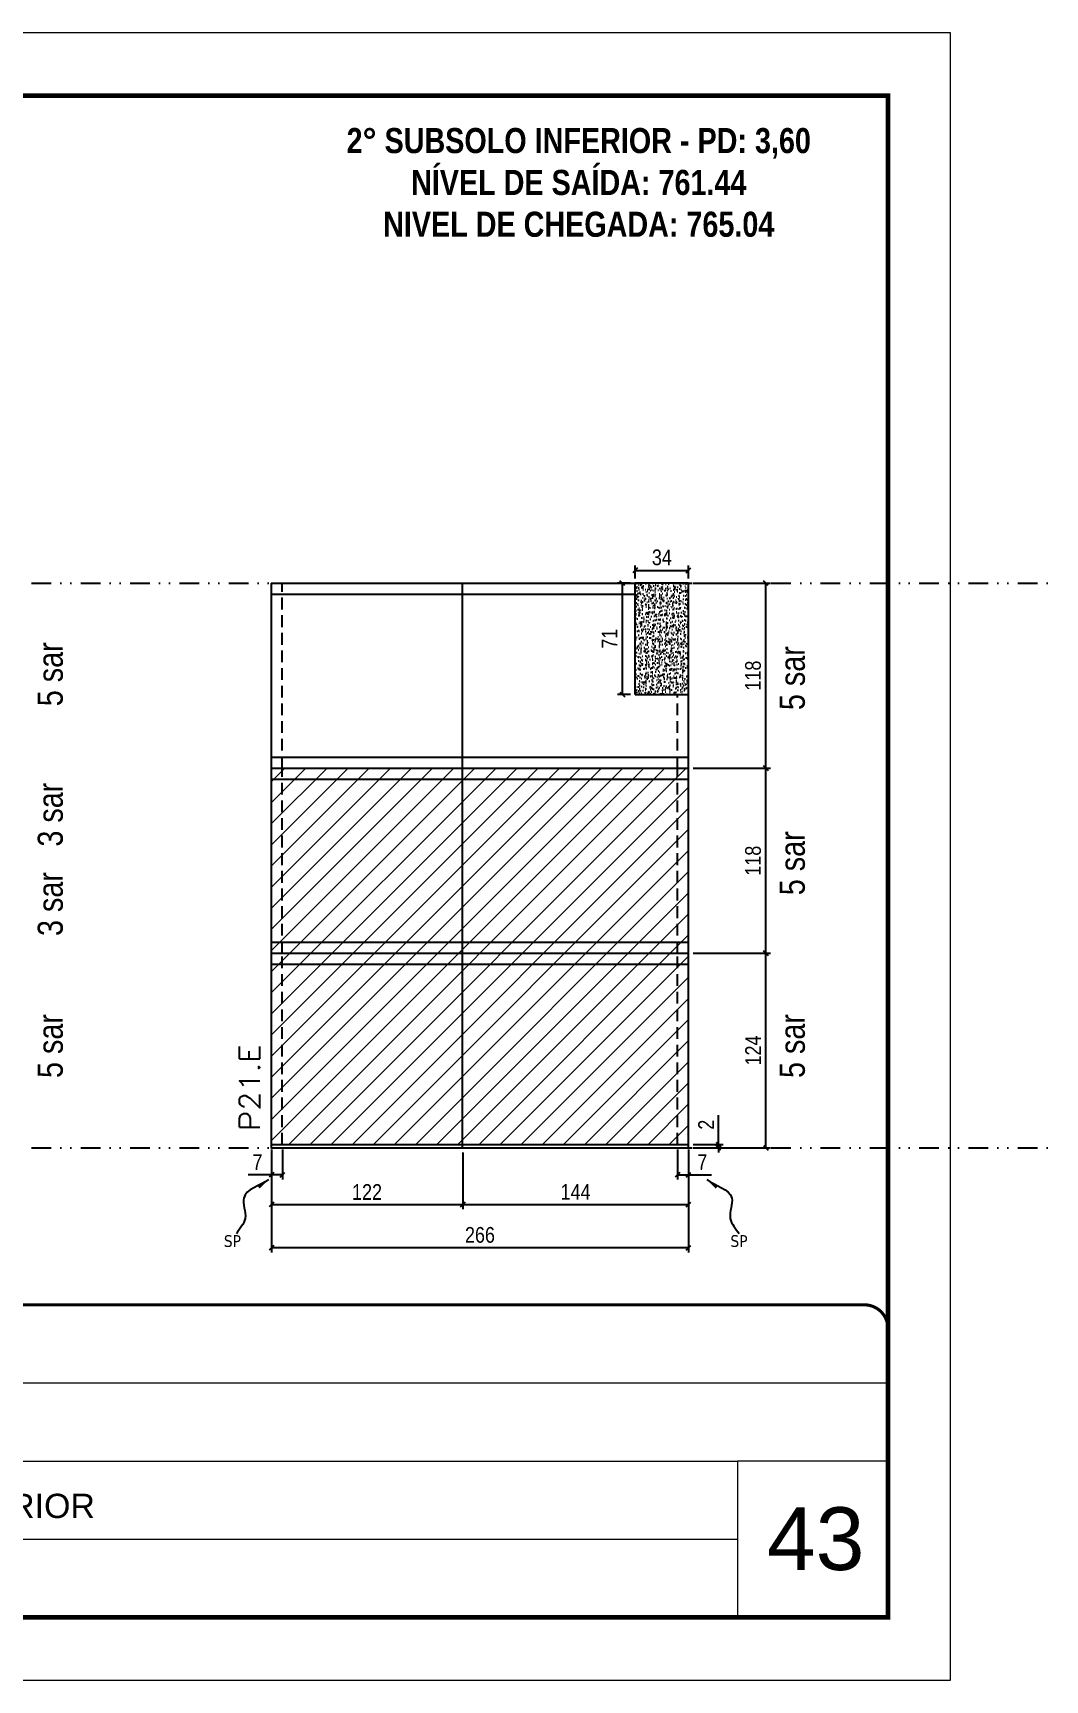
# Model space of a CAD drawing. Extents: x 13513 to 27878, y -21631 to 6985.
# Drawn here: x 18483 to 19129, y -5551 to -4501 of the extents above; entities that cross this region are included whole.
import ezdxf

# ---------------------------------------------------------------- set-up
doc = ezdxf.new("R2010")
doc.units = 0
for name, pattern in [('CONTINUO', [0]), ('DASHED', [0.75, 0.5, -0.25]), ('DIVIDE2', [0.625, 0.25, -0.125, 0, -0.125, 0, -0.125]), ('HIDDEN', [0.375, 0.25, -0.125])]:
    doc.linetypes.add(name, pattern=pattern)
for name, color, linetype, lineweight in [('CARIMBO', 255, 'Continuous', 9), ('Folhas', 255, 'Continuous', 9), ('Hachura', 251, 'Continuous', 9), ('SARRAFO DE PRESSAO', 251, 'DASHED', 9), ('Texto Seção', 7, 'Continuous', 15)]:
    doc.layers.add(name, color=color, linetype=linetype, lineweight=lineweight)
for name, color, linetype in [('COTA', 241, 'Continuous'), ('NOMENCLATURA', 7, 'Continuous'), ('Nível', 160, 'Continuous'), ('Painéis', 200, 'Continuous'), ('SARR_2.2x7', 40, 'Continuous'), ('Sarrafo de Pressão', 42, 'HIDDEN'), ('texto', 7, 'Continuous')]:
    doc.layers.add(name, color=color, linetype=linetype)
doc.styles.add('ARIAL', font='arial.ttf')
doc.styles.add('ARIAL_NARROW', font='ARIALN.TTF', dxfattribs={"height": 0.2})
doc.styles.add('COTA TECNICA', font='techl___.ttf', dxfattribs={"height": 10})
doc.styles.add('COTA TECNICA-50', font='techl___.ttf', dxfattribs={"height": 10})
doc.styles.add('REGUA-120', font='ROMANS.shx', dxfattribs={"height": 15})
doc.styles.add('ROMANC', font='techb___.ttf', dxfattribs={"height": 2.5})
doc.styles.get("Standard").update_dxf_attribs({"font": 'arial.ttf'})
doc.styles.add('Tecnologia', font='')
doc.styles.get('Tecnologia').set_extended_font_data('Forgotten Futurist')
doc.dimstyles.new('COTA PAINEL-50', dxfattribs={"dimtxt": 10, "dimasz": 3, "dimexe": 3, "dimexo": 3, "dimgap": 3, "dimtad": 1, "dimdec": 1, "dimzin": 12, "dimdsep": 46, "dimtxsty": 'COTA TECNICA-50', "dimblk1": 'OBLIQUE', "dimblk2": 'OBLIQUE', "dimsah": 1, "dimcen": 0.9, "dimclrd": 4, "dimclre": 4, "dimclrt": 240, "dimadec": 1, "dimazin": 3, "dimtfac": 1, "dimtdec": 1, "dimtmove": 0, "dimatfit": 3, "dimfxl": 1, "dimtolj": 1, "dimtzin": 12, "dimarcsym": 0})
doc.dimstyles.new('PAINEL', dxfattribs={"dimtxt": 10, "dimasz": 3, "dimexe": 3, "dimexo": 3, "dimgap": 3, "dimtad": 1, "dimdec": 1, "dimzin": 12, "dimdsep": 46, "dimtxsty": 'COTA TECNICA', "dimblk1": 'OBLIQUE', "dimblk2": 'OBLIQUE', "dimsah": 1, "dimcen": 0.9, "dimclrd": 4, "dimclre": 4, "dimclrt": 240, "dimadec": 1, "dimazin": 3, "dimtfac": 1, "dimtdec": 1, "dimtmove": 0, "dimatfit": 3, "dimfxl": 1, "dimtolj": 1, "dimtzin": 12, "dimarcsym": 0})
doc.dimstyles.get("Standard").update_dxf_attribs({"dimtxt": 0.18, "dimasz": 0.18, "dimexe": 0.18, "dimexo": 0.0625, "dimgap": 0.09, "dimtad": 0, "dimtih": 1, "dimtoh": 1, "dimdec": 4, "dimzin": 0, "dimdsep": 46, "dimtxsty": 'Standard', "dimcen": 0.09, "dimadec": 0, "dimazin": 0, "dimtfac": 1, "dimtdec": 4, "dimtofl": 0, "dimtmove": 0, "dimatfit": 3, "dimfxl": 1, "dimtolj": 1, "dimtzin": 0, "dimarcsym": 0})

# ---------------------------------------------------------------- blocks, each defined once
blk = doc.blocks.new('9999999999')
at = {"color": 30, "linetype": 'CONTINUO'}
for p, q in [((98564.6, 34230.2), (98564.6, 34429.4)), ((98564.6, 34379.6), (99584, 34379.6)), ((98564.6, 34329.8), (99488, 34329.8)), ((99584, 34329.8), (99488, 34329.8)), ((99488, 34329.8), (99488, 34230.2)), ((98564.6, 34280), (99488, 34280))]:
    blk.add_line(p, q, dxfattribs=at)
at = {"color": 30, "linetype": 'CONTINUO', "const_width": 2}
blk.add_lwpolyline([(99584, 34230.2), (99584, 34414.4, 0.414214), (99569, 34429.4), (98229, 34429.4, 0.414214), (98214, 34414.4), (98214, 34245.2, 0.414214), (98229, 34230.2), (99584, 34230.2)], format="xyb", dxfattribs=at)
at = {"layer": 'Folhas'}
blk.add_lwpolyline([(98139, 34190.2), (99624, 34190.2), (99624, 35240.2), (98139, 35240.2)], close=True, dxfattribs=at)
at = {"layer": 'Folhas', "color": 30, "const_width": 3}
blk.add_lwpolyline([(98214, 34230.2), (99584, 34230.2), (99584, 35200.2), (98214, 35200.2)], close=True, dxfattribs=at)
at = {"color": 7, "linetype": 'Continuous', "ltscale": 5, "style": 'ARIAL'}
for s, height, p in [('SKR', 15.48, (98837.7, 34393.1)), ('LEAF LOEFGREN', 15.483, (98837.7, 34343.3)), ('2° SUBSOLO INFERIOR', 15.483, (98837.7, 34293.5)), ('NOVA SISTEMAS CONSTRUTIVOS', 11.059, (98263.2, 34267.2)), ('PILARES', 15.48, (98837.7, 34243.7))]:
    blk.add_text(s, height=height, dxfattribs=at).set_placement(p)
at = {"layer": 'Folhas', "color": 7, "style": 'Tecnologia', "width": 1.5}
for s, p in [('CLIENTE:', (98573.7, 34397.2)), ('OBRA:', (98573.7, 34347.3)), ('PAVIMENTO:', (98573.7, 34297.5)), ('PROJETO:', (98573.7, 34247.7))]:
    blk.add_text(s, height=14, dxfattribs=at).set_placement(p)
blk = doc.blocks.new('_Oblique')
at = {"color": 0, "linetype": 'ByBlock', "lineweight": -2}
blk.add_line((-0.5, -0.5), (0.5, 0.5), dxfattribs=at)
blk = doc.blocks.new('*D1987')
at = {"layer": 'COTA', "color": 4, "lineweight": -2, "transparency": 16777216}
for p, q in [((18635.3, -5212.7), (18635.3, -5278.4)), ((18901.3, -5212.7), (18901.3, -5278.4)), ((18901.3, -5275.4), (18635.3, -5275.4))]:
    blk.add_line(p, q, dxfattribs=at)
at = {"layer": 'Defpoints', "color": 0, "transparency": 16777216}
for p in [(18635.3, -5209.7), (18901.3, -5209.7), (18635.3, -5275.4)]:
    blk.add_point(p, dxfattribs=at)
at = {"layer": 'COTA', "color": 4, "lineweight": -2, "transparency": 16777216, "xscale": 3, "yscale": 3, "zscale": 3, "rotation": 180}
blk.add_blockref('_Oblique', (18635.3, -5275.4), dxfattribs=at)
at = {"layer": 'COTA', "color": 4, "lineweight": -2, "transparency": 16777216, "xscale": 3, "yscale": 3, "zscale": 3}
blk.add_blockref('_Oblique', (18901.3, -5275.4), dxfattribs=at)
at = {"layer": 'COTA', "color": 240, "transparency": 16777216, "insert": (18768.3, -5267.3), "char_height": 10, "attachment_point": 5, "style": 'COTA TECNICA'}
blk.add_mtext('\\A1;266', dxfattribs=at)
blk = doc.blocks.new('*D1988')
at = {"layer": 'COTA', "color": 4, "lineweight": -2, "transparency": 16777216}
for p, q in [((18894.3, -5212.7), (18894.3, -5232)), ((18901.3, -5214.7), (18901.3, -5232)), ((18894.3, -5229), (18901.3, -5229)), ((18901.3, -5229), (18916, -5229))]:
    blk.add_line(p, q, dxfattribs=at)
at = {"layer": 'Defpoints', "color": 0, "transparency": 16777216}
for p in [(18894.3, -5209.7), (18901.3, -5211.7), (18901.3, -5229)]:
    blk.add_point(p, dxfattribs=at)
at = {"layer": 'COTA', "color": 4, "lineweight": -2, "transparency": 16777216, "xscale": 3, "yscale": 3, "zscale": 3, "rotation": 180}
blk.add_blockref('_Oblique', (18894.3, -5229), dxfattribs=at)
at = {"layer": 'COTA', "color": 4, "lineweight": -2, "transparency": 16777216, "xscale": 3, "yscale": 3, "zscale": 3}
blk.add_blockref('_Oblique', (18901.3, -5229), dxfattribs=at)
at = {"layer": 'COTA', "color": 240, "transparency": 16777216, "insert": (18910.1, -5220.9), "char_height": 10, "attachment_point": 5, "style": 'COTA TECNICA-50'}
blk.add_mtext('\\A1;7', dxfattribs=at)
blk = doc.blocks.new('*D1989')
at = {"layer": 'COTA', "color": 4, "lineweight": -2, "transparency": 16777216}
for p, q in [((18635.3, -5214.7), (18635.3, -5232)), ((18642.3, -5212.7), (18642.3, -5232)), ((18635.3, -5229), (18620.5, -5229)), ((18642.3, -5229), (18635.3, -5229))]:
    blk.add_line(p, q, dxfattribs=at)
at = {"layer": 'Defpoints', "color": 0, "transparency": 16777216}
for p in [(18635.3, -5211.7), (18642.3, -5209.7), (18635.3, -5229)]:
    blk.add_point(p, dxfattribs=at)
at = {"layer": 'COTA', "color": 4, "lineweight": -2, "transparency": 16777216, "xscale": 3, "yscale": 3, "zscale": 3, "rotation": 180}
blk.add_blockref('_Oblique', (18635.3, -5229), dxfattribs=at)
at = {"layer": 'COTA', "color": 4, "lineweight": -2, "transparency": 16777216, "xscale": 3, "yscale": 3, "zscale": 3}
blk.add_blockref('_Oblique', (18642.3, -5229), dxfattribs=at)
at = {"layer": 'COTA', "color": 240, "transparency": 16777216, "insert": (18626.4, -5220.9), "char_height": 10, "attachment_point": 5, "style": 'COTA TECNICA-50'}
blk.add_mtext('\\A1;7', dxfattribs=at)
blk = doc.blocks.new('*D1990')
at = {"layer": 'COTA', "color": 4, "lineweight": -2, "transparency": 16777216}
for p, q in [((18920.5, -5209.7), (18920.5, -5190.9)), ((18904.3, -5209.7), (18923.5, -5209.7)), ((18904.3, -5211.7), (18923.5, -5211.7)), ((18920.5, -5211.7), (18920.5, -5209.7)), ((18920.5, -5211.7), (18920.5, -5214.7))]:
    blk.add_line(p, q, dxfattribs=at)
at = {"layer": 'Defpoints', "color": 0, "transparency": 16777216}
for p in [(18901.3, -5209.7), (18901.3, -5211.7), (18920.5, -5211.7)]:
    blk.add_point(p, dxfattribs=at)
at = {"layer": 'COTA', "color": 4, "lineweight": -2, "transparency": 16777216, "xscale": 3, "yscale": 3, "zscale": 3}
for p, rotation in [((18920.5, -5209.7), 270), ((18920.5, -5211.7), 90)]:
    blk.add_blockref('_Oblique', p, dxfattribs=dict(at, rotation=rotation))
at = {"layer": 'COTA', "color": 240, "transparency": 16777216, "insert": (18912.5, -5197), "char_height": 10, "attachment_point": 5, "rotation": 90, "style": 'COTA TECNICA-50'}
blk.add_mtext('\\A1;2', dxfattribs=at)
blk = doc.blocks.new('*D1991')
at = {"layer": 'COTA', "color": 4, "lineweight": -2, "transparency": 16777216}
for p, q in [((18904.3, -4969.7), (18953.6, -4969.7)), ((18950.6, -5087.7), (18950.6, -4969.7)), ((18904.3, -5087.7), (18953.6, -5087.7))]:
    blk.add_line(p, q, dxfattribs=at)
at = {"layer": 'Defpoints', "color": 0, "transparency": 16777216}
for p in [(18901.3, -4969.7), (18950.6, -4969.7), (18901.3, -5087.7)]:
    blk.add_point(p, dxfattribs=at)
at = {"layer": 'COTA', "color": 4, "lineweight": -2, "transparency": 16777216, "xscale": 3, "yscale": 3, "zscale": 3}
for p, rotation in [((18950.6, -4969.7), 90), ((18950.6, -5087.7), 270)]:
    blk.add_blockref('_Oblique', p, dxfattribs=dict(at, rotation=rotation))
at = {"layer": 'COTA', "color": 240, "transparency": 16777216, "insert": (18942.5, -5028.7), "char_height": 10, "attachment_point": 5, "rotation": 90, "style": 'COTA TECNICA-50'}
blk.add_mtext('\\A1;118', dxfattribs=at)
blk = doc.blocks.new('*D2013')
at = {"layer": 'COTA', "color": 4, "linetype": 'ByBlock', "lineweight": -2, "transparency": 16777216}
for p, q in [((18904.3, -5087.7), (18953.6, -5087.7)), ((18950.6, -5211.7), (18950.6, -5087.7)), ((18904.3, -5211.7), (18953.6, -5211.7))]:
    blk.add_line(p, q, dxfattribs=at)
at = {"layer": 'Defpoints', "color": 0, "linetype": 'ByBlock', "transparency": 16777216}
for p in [(18901.3, -5087.7), (18950.6, -5087.7), (18901.3, -5211.7)]:
    blk.add_point(p, dxfattribs=at)
at = {"layer": 'COTA', "color": 4, "linetype": 'ByBlock', "lineweight": -2, "transparency": 16777216, "xscale": 3, "yscale": 3, "zscale": 3}
for p, rotation in [((18950.6, -5087.7), 90), ((18950.6, -5211.7), 270)]:
    blk.add_blockref('_Oblique', p, dxfattribs=dict(at, rotation=rotation))
at = {"layer": 'COTA', "color": 240, "linetype": 'ByBlock', "transparency": 16777216, "insert": (18942.5, -5149.7), "char_height": 10, "attachment_point": 5, "rotation": 90, "style": 'COTA TECNICA'}
blk.add_mtext('\\A1;124', dxfattribs=at)
blk = doc.blocks.new('*D2014')
at = {"layer": 'COTA', "color": 4, "linetype": 'ByBlock', "lineweight": -2, "transparency": 16777216}
for p, q in [((18904.3, -5087.7), (18953.6, -5087.7)), ((18950.6, -5211.7), (18950.6, -5087.7)), ((18904.3, -5211.7), (18953.6, -5211.7))]:
    blk.add_line(p, q, dxfattribs=at)
at = {"layer": 'Defpoints', "color": 0, "linetype": 'ByBlock', "transparency": 16777216}
for p in [(18901.3, -5087.7), (18950.6, -5087.7), (18901.3, -5211.7)]:
    blk.add_point(p, dxfattribs=at)
at = {"layer": 'COTA', "color": 4, "linetype": 'ByBlock', "lineweight": -2, "transparency": 16777216, "xscale": 3, "yscale": 3, "zscale": 3}
for p, rotation in [((18950.6, -5087.7), 90), ((18950.6, -5211.7), 270)]:
    blk.add_blockref('_Oblique', p, dxfattribs=dict(at, rotation=rotation))
at = {"layer": 'COTA', "color": 240, "linetype": 'ByBlock', "transparency": 16777216, "insert": (18942.5, -5149.7), "char_height": 10, "attachment_point": 5, "rotation": 90, "style": 'COTA TECNICA'}
blk.add_mtext('\\A1;124', dxfattribs=at)
blk = doc.blocks.new('*D2015')
at = {"layer": 'COTA', "color": 4, "lineweight": -2, "transparency": 16777216}
for p, q in [((18757.3, -5214.7), (18757.3, -5250.9)), ((18901.3, -5214.7), (18901.3, -5250.9)), ((18757.3, -5247.9), (18901.3, -5247.9))]:
    blk.add_line(p, q, dxfattribs=at)
at = {"layer": 'Defpoints', "color": 0, "transparency": 16777216}
for p in [(18757.3, -5211.7), (18901.3, -5211.7), (18901.3, -5247.9)]:
    blk.add_point(p, dxfattribs=at)
at = {"layer": 'COTA', "color": 4, "lineweight": -2, "transparency": 16777216, "xscale": 3, "yscale": 3, "zscale": 3, "rotation": 180}
blk.add_blockref('_Oblique', (18757.3, -5247.9), dxfattribs=at)
at = {"layer": 'COTA', "color": 4, "lineweight": -2, "transparency": 16777216, "xscale": 3, "yscale": 3, "zscale": 3}
blk.add_blockref('_Oblique', (18901.3, -5247.9), dxfattribs=at)
at = {"layer": 'COTA', "color": 240, "transparency": 16777216, "insert": (18829.3, -5239.8), "char_height": 10, "attachment_point": 5, "style": 'COTA TECNICA'}
blk.add_mtext('\\A1;144', dxfattribs=at)
blk = doc.blocks.new('*D2016')
at = {"layer": 'COTA', "color": 4, "lineweight": -2, "transparency": 16777216}
for p, q in [((18635.3, -5214.7), (18635.3, -5250.9)), ((18757.3, -5214.7), (18757.3, -5250.9)), ((18635.3, -5247.9), (18757.3, -5247.9))]:
    blk.add_line(p, q, dxfattribs=at)
at = {"layer": 'Defpoints', "color": 0, "transparency": 16777216}
for p in [(18635.3, -5211.7), (18757.3, -5211.7), (18757.3, -5247.9)]:
    blk.add_point(p, dxfattribs=at)
at = {"layer": 'COTA', "color": 4, "lineweight": -2, "transparency": 16777216, "xscale": 3, "yscale": 3, "zscale": 3, "rotation": 180}
blk.add_blockref('_Oblique', (18635.3, -5247.9), dxfattribs=at)
at = {"layer": 'COTA', "color": 4, "lineweight": -2, "transparency": 16777216, "xscale": 3, "yscale": 3, "zscale": 3}
blk.add_blockref('_Oblique', (18757.3, -5247.9), dxfattribs=at)
at = {"layer": 'COTA', "color": 240, "transparency": 16777216, "insert": (18696.3, -5239.9), "char_height": 10, "attachment_point": 5, "style": 'COTA TECNICA'}
blk.add_mtext('\\A1;122', dxfattribs=at)
blk = doc.blocks.new('*D2037')
at = {"layer": 'COTA', "color": 4, "lineweight": -2, "transparency": 16777216}
for p, q in [((18904.3, -4851.7), (18953.6, -4851.7)), ((18950.6, -4969.7), (18950.6, -4851.7)), ((18904.3, -4969.7), (18953.6, -4969.7))]:
    blk.add_line(p, q, dxfattribs=at)
at = {"layer": 'Defpoints', "color": 0, "transparency": 16777216}
for p in [(18901.3, -4851.7), (18950.6, -4851.7), (18901.3, -4969.7)]:
    blk.add_point(p, dxfattribs=at)
at = {"layer": 'COTA', "color": 4, "lineweight": -2, "transparency": 16777216, "xscale": 3, "yscale": 3, "zscale": 3}
for p, rotation in [((18950.6, -4851.7), 90), ((18950.6, -4969.7), 270)]:
    blk.add_blockref('_Oblique', p, dxfattribs=dict(at, rotation=rotation))
at = {"layer": 'COTA', "color": 240, "transparency": 16777216, "insert": (18942.5, -4910.7), "char_height": 10, "attachment_point": 5, "rotation": 90, "style": 'COTA TECNICA'}
blk.add_mtext('\\A1;118', dxfattribs=at)
blk = doc.blocks.new('*D2038')
at = {"layer": 'COTA', "color": 4, "lineweight": -2, "transparency": 16777216}
for p, q in [((18864.3, -4851.7), (18856.1, -4851.7)), ((18859.1, -4851.7), (18859.1, -4922.7)), ((18864.3, -4922.7), (18856.1, -4922.7))]:
    blk.add_line(p, q, dxfattribs=at)
at = {"layer": 'Defpoints', "color": 0, "transparency": 16777216}
for p in [(18867.3, -4851.7), (18859.1, -4922.7), (18867.3, -4922.7)]:
    blk.add_point(p, dxfattribs=at)
at = {"layer": 'COTA', "color": 4, "lineweight": -2, "transparency": 16777216, "xscale": 3, "yscale": 3, "zscale": 3}
for p, rotation in [((18859.1, -4851.7), 90), ((18859.1, -4922.7), 270)]:
    blk.add_blockref('_Oblique', p, dxfattribs=dict(at, rotation=rotation))
at = {"layer": 'COTA', "color": 240, "transparency": 16777216, "insert": (18851, -4887.2), "char_height": 10, "attachment_point": 5, "rotation": 90, "style": 'COTA TECNICA'}
blk.add_mtext('\\A1;71', dxfattribs=at)
blk = doc.blocks.new('*D2039')
at = {"layer": 'COTA', "color": 4, "lineweight": -2, "transparency": 16777216}
for p, q in [((18867.3, -4848.7), (18867.3, -4840.6)), ((18867.3, -4843.6), (18901.3, -4843.6)), ((18901.3, -4848.7), (18901.3, -4840.6))]:
    blk.add_line(p, q, dxfattribs=at)
at = {"layer": 'Defpoints', "color": 0, "transparency": 16777216}
for p in [(18901.3, -4843.6), (18867.3, -4851.7), (18901.3, -4851.7)]:
    blk.add_point(p, dxfattribs=at)
at = {"layer": 'COTA', "color": 4, "lineweight": -2, "transparency": 16777216, "xscale": 3, "yscale": 3, "zscale": 3, "rotation": 180}
blk.add_blockref('_Oblique', (18867.3, -4843.6), dxfattribs=at)
at = {"layer": 'COTA', "color": 4, "lineweight": -2, "transparency": 16777216, "xscale": 3, "yscale": 3, "zscale": 3}
blk.add_blockref('_Oblique', (18901.3, -4843.6), dxfattribs=at)
at = {"layer": 'COTA', "color": 240, "transparency": 16777216, "insert": (18884.3, -4835.4), "char_height": 10, "attachment_point": 5, "style": 'COTA TECNICA'}
blk.add_mtext('\\A1;34', dxfattribs=at)

msp = doc.modelspace()

# ---------------------------------------------------------------- hatches: boundary and pattern name
at = {"layer": 'COTA'}
h = msp.add_hatch(dxfattribs=at)
h.set_pattern_fill('AR-CONC', color=256, scale=0.03)
h.paths.add_polyline_path([(18867.25, -4922.74), (18901.25, -4922.74), (18901.25, -4851.74), (18867.25, -4851.74)])
at = {"layer": 'Hachura', "linetype": 'ByBlock'}
h = msp.add_hatch(dxfattribs=at)
h.set_pattern_fill('ANSI31', color=256, scale=3)
h.paths.add_polyline_path([(17771, -5209.74), (17796, -5209.74), (17796, -4969.76), (17771, -4969.76)])
h.paths.add_polyline_path([(17986.38, -5209.74), (18010.38, -5209.74), (18010.38, -4969.76), (17986.38, -4969.76)])
h.paths.add_polyline_path([(18428.05, -4973.74), (18428.05, -4851.74), (18232.05, -4851.74), (18232.05, -4915.74), (18198.05, -4915.74), (18198.05, -4973.74)])
h.paths.add_polyline_path([(18198.05, -5027.74), (18198.05, -5087.74), (18428.05, -5087.74), (18428.05, -5027.74)])
h.paths.add_polyline_path([(18198.05, -5087.74), (18198.05, -5209.74), (18428.05, -5209.74), (18428.05, -5087.74)])
h.paths.add_polyline_path([(18635.25, -5209.74), (18757.25, -5209.74), (18757.25, -5087.74), (18635.25, -5087.74)])
h.paths.add_polyline_path([(18757.25, -5209.74), (18901.25, -5209.74), (18901.25, -5087.74), (18757.25, -5087.74)])
h.paths.add_polyline_path([(18901.25, -5087.74), (18901.25, -4969.74), (18757.25, -4969.74), (18757.25, -5087.74)])
h.paths.add_polyline_path([(18757.25, -4969.74), (18635.25, -4969.74), (18635.25, -5087.74), (18757.25, -5087.74)])

# ---------------------------------------------------------------- linework, layer by layer
at = {"layer": 'COTA'}
for p, q in [((18901.25, -4851.74), (18867.25, -4851.74)), ((18901.25, -4922.74), (18901.25, -4851.74))]:
    msp.add_line(p, q, dxfattribs=at)
at = {"layer": 'Nível', "color": 4, "linetype": 'DIVIDE2', "ltscale": 50}
for p, q in [((13513.27, -4851.74), (21417.65, -4851.74)), ((13513.27, -5211.74), (21517.65, -5211.74))]:
    msp.add_line(p, q, dxfattribs=at)
at = {"layer": 'Painéis'}
for p, q in [((18635.25, -4851.74), (18635.25, -5209.74)), ((18635.25, -4851.74), (18867.25, -4851.74)), ((18757.25, -5211.74), (18757.25, -4851.74)), ((18867.25, -4922.74), (18867.25, -4851.74)), ((18867.25, -4922.74), (18901.25, -4922.74)), ((18901.25, -5209.74), (18901.25, -4922.74)), ((18635.25, -4969.74), (18901.25, -4969.74)), ((18635.25, -5087.74), (18901.25, -5087.74))]:
    msp.add_line(p, q, dxfattribs=at)
msp.add_lwpolyline([(18901.25, -5209.74), (18635.25, -5209.74), (18635.25, -5211.74), (18901.25, -5211.74)], close=True, dxfattribs=at)
at = {"layer": 'SARR_2.2x7'}
for p, q in [((18635.25, -4858.74), (18867.25, -4858.74)), ((18635.25, -4962.74), (18901.25, -4962.74)), ((18635.25, -4976.74), (18901.25, -4976.74)), ((18635.25, -5080.74), (18901.25, -5080.74)), ((18635.25, -5094.74), (18901.25, -5094.74))]:
    msp.add_line(p, q, dxfattribs=at)
at = {"layer": 'Sarrafo de Pressão', "ltscale": 30}
for p, q in [((18642.25, -4969.74), (18642.25, -4851.74)), ((18894.25, -4969.74), (18894.25, -4922.74)), ((18642.25, -5087.74), (18642.25, -4969.74)), ((18894.25, -5087.74), (18894.25, -4969.74)), ((18642.25, -5209.74), (18642.25, -5087.74)), ((18894.25, -5209.74), (18894.25, -5087.74))]:
    msp.add_line(p, q, dxfattribs=at)

# ---------------------------------------------------------------- block references
at = {"layer": 'SARRAFO DE PRESSAO', "color": 6, "linetype": 'ByBlock'}
msp.add_blockref('9999999999', (-80555.51, -39741.23), dxfattribs=at)

# ---------------------------------------------------------------- texts
at = {"layer": 'CARIMBO', "style": 'ARIAL'}
msp.add_text('43', height=40, dxfattribs=at).set_placement((18951.33, -5480.88))
at = {"layer": 'NOMENCLATURA', "style": 'ARIAL_NARROW'}
for s, p in [('5 sar', (18502.29, -4930.22)), ('5 sar', (18502.29, -4930.22)), ('5 sar', (18975.49, -4932.7)), ('3 sar', (18502.29, -5019.72)), ('5 sar', (18975.49, -5050.7)), ('3 sar', (18502.29, -5076.72)), ('5 sar', (18502.29, -5167.22)), ('5 sar', (18502.29, -5167.22)), ('5 sar', (18975.49, -5167.22))]:
    msp.add_text(s, height=16, rotation=90, dxfattribs=at).set_placement(p)
at = {"layer": 'NOMENCLATURA', "color": 2, "insert": (18831.31, -4534.96), "char_height": 16, "attachment_point": 2, "style": 'ROMANC'}
msp.add_mtext_dynamic_manual_height_columns('\\P2° SUBSOLO INFERIOR - PD: 3,60\\PNÍVEL DE SAÍDA: 761.44\\PNIVEL DE CHEGADA: 765.04', width=432.3511, gutter_width=1, heights=[0], dxfattribs=at)
at = {"layer": 'texto', "color": 0, "char_height": 7.5, "attachment_point": 5}
for insert in [(18610.47, -5271.23), (18933.5, -5271.23)]:
    msp.add_mtext('{\\fTahoma|b0|i0|c0|p34;\\C4;SP}', dxfattribs=dict(at, insert=insert))
at = {"layer": 'Texto Seção', "style": 'REGUA-120', "width": 1.1}
msp.add_text('P21.E', height=13, rotation=90, dxfattribs=at).set_placement((18628, -5200.98))

# ---------------------------------------------------------------- dimensions: what is measured, and where the dimension line sits
at = {"layer": 'COTA'}
for base, p1, p2, dimstyle, picture, middle in [((18901.25, -4843.64), (18867.25, -4851.74), (18901.25, -4851.74), 'PAINEL', '*D2039', (18884.25, -4835.43)), ((18757.25, -5247.92), (18635.25, -5211.74), (18757.25, -5211.74), 'PAINEL', '*D2016', (18696.25, -5239.86)), ((18901.25, -5228.98), (18894.25, -5209.74), (18901.25, -5211.74), 'COTA PAINEL-50', '*D1988', (18910.12, -5220.91))]:
    dim = msp.add_linear_dim(base=base, p1=p1, p2=p2, dimstyle=dimstyle, dxfattribs=at)
    dim.commit()
    dim.dimension.update_dxf_attribs({"geometry": picture, "text_midpoint": middle})
for base, p1, p2, angle, dimstyle, picture, middle in [((18859.11, -4922.74), (18867.25, -4851.74), (18867.25, -4922.74), 90, 'PAINEL', '*D2038', (18851.04, -4887.24)), ((18950.62, -4851.74), (18901.25, -4969.74), (18901.25, -4851.74), 90, 'PAINEL', '*D2037', (18942.52, -4910.74)), ((18950.62, -4969.74), (18901.25, -5087.74), (18901.25, -4969.74), 90, 'COTA PAINEL-50', '*D1991', (18942.52, -5028.74)), ((18635.25, -5228.98), (18642.25, -5209.74), (18635.25, -5211.74), 180, 'COTA PAINEL-50', '*D1989', (18626.39, -5220.91))]:
    dim = msp.add_linear_dim(base=base, p1=p1, p2=p2, angle=angle, dimstyle=dimstyle, dxfattribs=at)
    dim.commit()
    dim.dimension.update_dxf_attribs({"geometry": picture, "text_midpoint": middle})
at = {"layer": 'COTA', "linetype": 'ByBlock'}
for picture in ['*D2013', '*D2014']:
    dim = msp.add_aligned_dim(p1=(18901.25, -5211.74), p2=(18901.25, -5087.74), distance=-49.37, dimstyle='PAINEL', dxfattribs=at)
    dim.commit()
    dim.dimension.update_dxf_attribs({"geometry": picture, "text_midpoint": (18942.55, -5149.74)})
at = {"layer": 'COTA'}
dim = msp.add_linear_dim(base=(18920.51, -5211.74), p1=(18901.25, -5209.74), p2=(18901.25, -5211.74), angle=90, dimstyle='COTA PAINEL-50', dxfattribs=at)
dim.commit()
dim.dimension.update_dxf_attribs({"geometry": '*D1990', "text_midpoint": (18920.51, -5196.99), "dimtype": 160})
dim = msp.add_linear_dim(base=(18635.25, -5275.36), p1=(18901.25, -5209.74), p2=(18635.25, -5209.74), angle=180, dimstyle='PAINEL', override={"dimarcsym": 2}, dxfattribs=at)
dim.commit()
dim.dimension.update_dxf_attribs({"geometry": '*D1987', "text_midpoint": (18768.25, -5267.26)})
dim = msp.add_linear_dim(base=(18901.25, -5247.92), p1=(18757.25, -5211.74), p2=(18901.25, -5211.74), dimstyle='PAINEL', override={"dimtmove": 1}, dxfattribs=at)
dim.commit()
dim.dimension.update_dxf_attribs({"geometry": '*D2015', "text_midpoint": (18829.25, -5239.85)})

# ---------------------------------------------------------------- leaders
at = {"layer": 'COTA', "path_type": 1}
for points in [[(18633.42, -5231.92), (18617.64, -5243.76), (18618.56, -5256.76), (18613.01, -5266.54)], [(18913.08, -5231.92), (18928.87, -5243.76), (18927.94, -5256.76), (18933.49, -5266.54)]]:
    msp.add_leader(points, dimstyle='Standard', override={"dimasz": 8}, dxfattribs=at)

doc.saveas('drawing.dxf')
